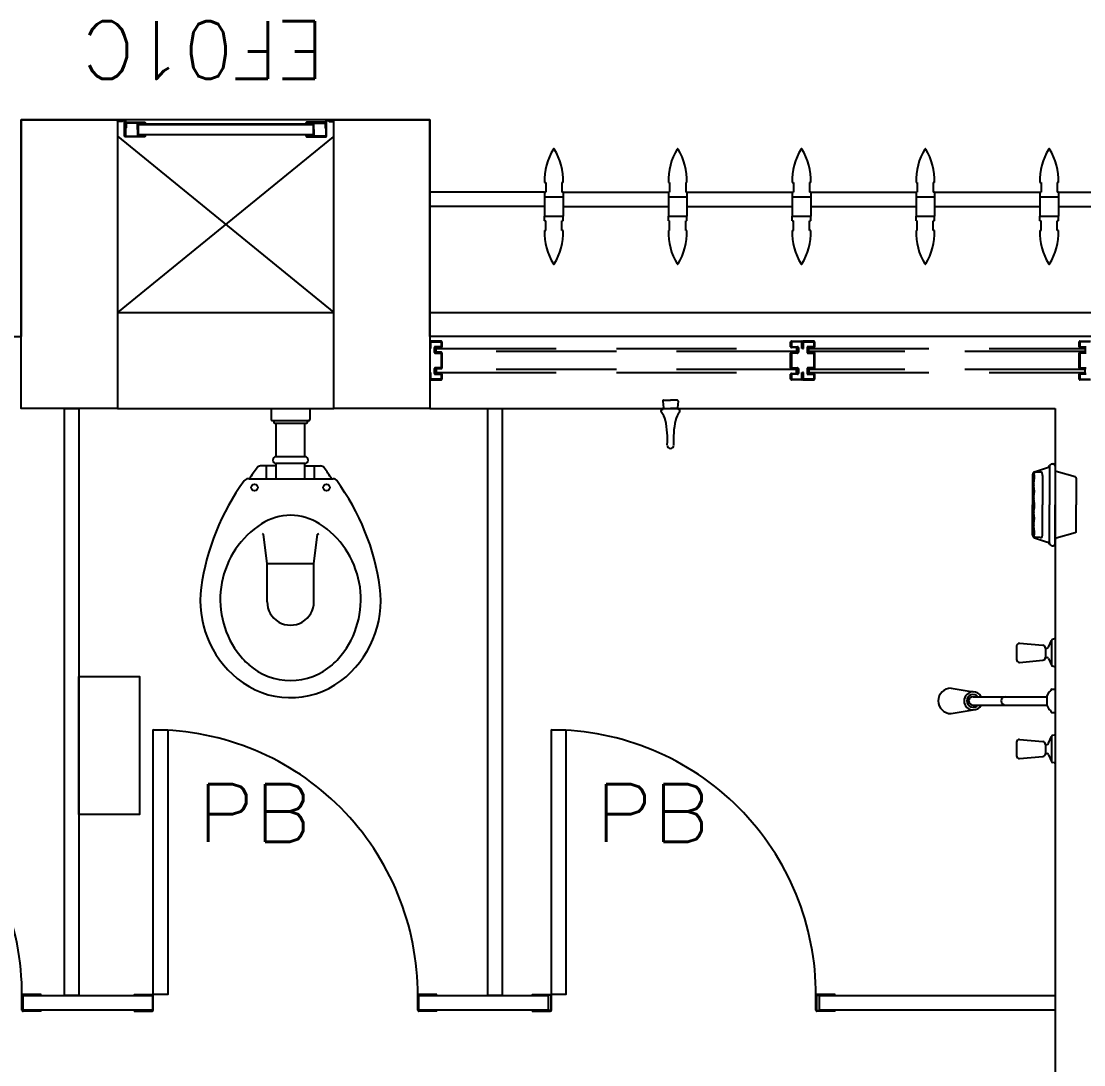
# Model space of a CAD drawing. Header units: millimetres. Extents: x 2046 to 2564, y 885 to 1120.
# Drawn here: x 2296.061 to 2298.27, y 936.339 to 938.507 of the extents above; entities that cross this region are included whole.
import ezdxf

# ---------------------------------------------------------------- set-up
doc = ezdxf.new("R2010")
doc.units = ezdxf.units.MM
doc.header["$LTSCALE"] = 10
doc.linetypes.add('HIDDEN', pattern=[0.375, 0.25, -0.125])
for name, color, linetype in [('AR-ALV', 2, 'Continuous'), ('AR-BRISES', 2, 'Continuous'), ('AR-DIVISÓRIAS', 2, 'Continuous'), ('AR-ESQ', 1, 'Continuous'), ('AR-ESTC', 3, 'Continuous'), ('AR-LOUCAS', 1, 'Continuous'), ('AR-LOUÇAS', 1, 'Continuous'), ('AR-SHAFT', 1, 'Continuous'), ('BR-PAINEL', 1, 'Continuous'), ('BR-SUPORTE', 1, 'Continuous'), ('DT-ESQ-PERFIL CADEIRA-C', 2, 'Continuous'), ('DT-ESQ-PERFIL CADEIRA-V', 1, 'Continuous'), ('DT-ESQ-VENEZIANA-C', 1, 'Continuous'), ('DT-ESQ-VENEZIANA-V', 1, 'Continuous'), ('DT-ESQ-VIDRO-PROJ', 1, 'HIDDEN'), ('DT-TXTESQ', 2, 'Continuous'), ('DT-TXTMOD', 1, 'Continuous'), ('DV- VISTA', 2, 'Continuous'), ('DV-TEXTO', 2, 'Continuous'), ('mov', 1, 'Continuous'), ('PM-TXT', 2, 'Continuous'), ('pm1', 2, 'Continuous'), ('pm2', 1, 'Continuous'), ('WC1', 1, 'Continuous'), ('WC2', 1, 'Continuous'), ('WC3', 1, 'Continuous')]:
    doc.layers.add(name, color=color, linetype=linetype)
doc.styles.add('S10', font='simplex.shx', dxfattribs={"height": 0.1})
doc.styles.add('S12', font='simplex.shx', dxfattribs={"width": 1.1, "height": 0.12})

# ---------------------------------------------------------------- blocks, each defined once
blk = doc.blocks.new('pb55-gr-01p')
at = {"layer": 'mov'}
blk.add_arc((0.0015, 0.0172), 0.55, 359.7335, 90, dxfattribs=at)
at = {"layer": 'pm1'}
blk.add_lwpolyline([(0.0315, 0.5673), (0.0315, 0.0172), (0.0015, 0.0172), (0.0015, 0.5673)], close=True, dxfattribs=at)
at = {"layer": 'pm2'}
for p, q in [((-0.0385, 0.0172), (-0.0008, 0.0172)), ((-0.0385, 0.0158), (-0.0385, 0.0172)), ((-0.0008, 0.0158), (-0.0385, 0.0158)), ((0, 0.015), (0, -0.015)), ((0.0015, -0.0152), (0.0015, 0.015)), ((0.5515, -0.0152), (0.5515, 0.015)), ((0.553, 0.015), (0.553, -0.015)), ((0.5915, 0.0172), (0.5537, 0.0172)), ((0.5537, 0.0158), (0.5915, 0.0158)), ((0.5915, 0.0158), (0.5915, 0.0172)), ((-0.001, -0.016), (-0.0385, -0.016)), ((-0.0385, -0.0175), (-0.0385, -0.016)), ((-0.0385, -0.0175), (-0.0008, -0.0175)), ((0.5915, -0.0175), (0.5537, -0.0175)), ((0.554, -0.016), (0.5915, -0.016)), ((0.5915, -0.0175), (0.5915, -0.016))]:
    blk.add_line(p, q, dxfattribs=at)
for centre, radius, start, end in [((-0.0008, 0.015), 0.00225, 0, 90), ((-0.0008, 0.015), 0.00075, 0, 90), ((0.5537, 0.015), 0.00225, 90, 180), ((0.5537, 0.015), 0.00075, 90, 180), ((-0.001, -0.015), 0.001, 270, 0), ((-0.0008, -0.0152), 0.00225, 270, 0), ((0.5537, -0.0152), 0.00225, 180, 270), ((0.554, -0.015), 0.001, 180, 270)]:
    blk.add_arc(centre, radius, start, end, dxfattribs=at)
at = {"layer": 'PM-TXT', "style": 'S12', "width": 1.1}
blk.add_attdef('PM', (0.0929, 0.3347), '', height=0.12, dxfattribs=at)
at = {"layer": 'PM-TXT', "style": 'S12', "width": 1.1, "flags": 1}
for tag, p in [('LARGURA', (0.0929, 0.1347)), ('GRANITO', (0.0929, -0.0653)), ('VISOR', (0.0929, -0.2653)), ('FERRAGEM', (0.0929, -0.4653))]:
    blk.add_attdef(tag, p, '', height=0.12, dxfattribs=at)
blk = doc.blocks.new('DV9')
at = {"layer": 'DV- VISTA'}
blk.add_lwpolyline([(0.27, -0.03), (0, -0.03), (0, 0), (0.27, 0)], close=True, dxfattribs=at)
at = {"layer": 'DV-TEXTO', "style": 'S12'}
for tag, p, flags in [('DIVISÓRIA', (0.0161, 0.0342), 2), ('TAMANHO', (0.0161, -0.1658), 3), ('ACABAMENTO', (0.0161, -0.3658), 3), ('CANTONEIRA', (0.0161, -0.5658), 3)]:
    blk.add_attdef(tag, p, '', height=0.12, dxfattribs=dict(at, flags=flags))
blk = doc.blocks.new('DV4')
at = {"layer": 'DV- VISTA'}
blk.add_lwpolyline([(0.03, 0), (0.03, -1.22), (0, -1.22), (0, 0)], close=True, dxfattribs=at)
at = {"layer": 'DV-TEXTO', "style": 'S12'}
for tag, p, flags in [('ACABAMENTO', (0.3815, -0.3084), 3), ('CANTONEIRA', (0.5815, -0.3084), 3), ('DIVISÓRIA', (-0.0185, -0.3084), 2), ('TAMANHO', (0.1815, -0.3084), 3)]:
    blk.add_attdef(tag, p, '', height=0.12, rotation=90, dxfattribs=dict(at, flags=flags))
blk = doc.blocks.new('DV2')
at = {"layer": 'DV- VISTA'}
blk.add_lwpolyline([(0.03, 0), (0.03, -0.49), (0, -0.49), (0, 0)], close=True, dxfattribs=at)
at = {"layer": 'DV-TEXTO', "style": 'S12'}
for tag, p, flags in [('ACABAMENTO', (0.5766, -0.4766), 3), ('CANTONEIRA', (0.7766, -0.4766), 3), ('DIVISÓRIA', (0.1766, -0.4766), 2), ('TAMANHO', (0.3766, -0.4766), 3)]:
    blk.add_attdef(tag, p, '', height=0.12, rotation=90, dxfattribs=dict(at, flags=flags))
blk = doc.blocks.new('EF21-P')
at = {"layer": 'DT-ESQ-VIDRO-PROJ', "ltscale": 0.1}
for points in [[(3.777, -0.1385), (3.798, -0.1385, 0.414214), (3.7985, -0.138), (3.7985, -0.1285), (3.7855, -0.1285, -0.414214)], [(3.7855, -0.1155), (3.7985, -0.1155), (3.7985, -0.0845), (3.7855, -0.0845, -0.414214)], [(3.7855, -0.0715), (3.7985, -0.0715), (3.7985, -0.062, 0.414214), (3.798, -0.0615), (3.777, -0.0615, 0.414214)], [(3.7765, -0.06), (3.7985, -0.06, -0.414214), (3.8, -0.0615), (3.8, -0.0715, -0.414214), (3.7985, -0.073), (3.7855, -0.073)], [(3.7855, -0.083), (3.7985, -0.083), (3.7985, -0.083, -0.414214), (3.8, -0.0845), (3.8, -0.1155, -0.414214), (3.7985, -0.117), (3.7985, -0.117), (3.7855, -0.117)], [(3.7855, -0.127), (3.7985, -0.127, -0.414214), (3.8, -0.1285), (3.8, -0.1385, -0.414214), (3.7985, -0.14), (3.7765, -0.14, -0.414214)]]:
    blk.add_lwpolyline(points, format="xyb", dxfattribs=at)
for points in [[(4.35, -0.1285), (4.35, -0.1385, 0.414214), (4.3515, -0.14), (4.3735, -0.14, 0.414214), (4.375, -0.1385), (4.375, -0.125), (4.3735, -0.125), (4.3735, -0.138, -0.414214), (4.373, -0.1385), (4.352, -0.1385, -0.414214), (4.3515, -0.138), (4.3515, -0.1285), (4.3645, -0.1285, 0.414214), (4.366, -0.127), (4.366, -0.117, 0.414214), (4.3645, -0.1155), (4.3515, -0.1155), (4.3515, -0.0845), (4.3645, -0.0845, 0.414214), (4.366, -0.083), (4.366, -0.073, 0.414214), (4.3645, -0.0715), (4.3515, -0.0715), (4.3515, -0.062, -0.414214), (4.352, -0.0615), (4.373, -0.0615, -0.414214), (4.3735, -0.062), (4.3735, -0.075), (4.375, -0.075), (4.375, -0.0615, 0.414214), (4.3735, -0.06), (4.3515, -0.06, 0.414214), (4.35, -0.0615), (4.35, -0.0715, 0.414214), (4.3515, -0.073), (4.3645, -0.073), (4.3645, -0.083), (4.3515, -0.083), (4.3515, -0.083, 0.414214), (4.35, -0.0845), (4.35, -0.1155, 0.414214), (4.3515, -0.117), (4.3515, -0.117), (4.3645, -0.117), (4.3645, -0.127), (4.3515, -0.127, 0.414214)], [(4.4, -0.1285), (4.4, -0.1385, -0.414214), (4.3985, -0.14), (4.3765, -0.14, -0.414214), (4.375, -0.1385), (4.375, -0.125), (4.3765, -0.125), (4.3765, -0.138, 0.414214), (4.377, -0.1385), (4.398, -0.1385, 0.414214), (4.3985, -0.138), (4.3985, -0.1285), (4.3855, -0.1285, -0.414214), (4.384, -0.127), (4.384, -0.117, -0.414214), (4.3855, -0.1155), (4.3985, -0.1155), (4.3985, -0.0845), (4.3855, -0.0845, -0.414214), (4.384, -0.083), (4.384, -0.073, -0.414214), (4.3855, -0.0715), (4.3985, -0.0715), (4.3985, -0.062, 0.414214), (4.398, -0.0615), (4.377, -0.0615, 0.414214), (4.3765, -0.062), (4.3765, -0.075), (4.375, -0.075), (4.375, -0.0615, -0.414214), (4.3765, -0.06), (4.3985, -0.06, -0.414214), (4.4, -0.0615), (4.4, -0.0715, -0.414214), (4.3985, -0.073), (4.3855, -0.073), (4.3855, -0.083), (4.3985, -0.083), (4.3985, -0.083, -0.414214), (4.4, -0.0845), (4.4, -0.1155, -0.414214), (4.3985, -0.117), (4.3985, -0.117), (4.3855, -0.117), (4.3855, -0.127), (4.3985, -0.127, -0.414214)], [(5.125, -0.1285), (5.125, -0.1385, 0.414214), (5.1265, -0.14), (5.1485, -0.14, 0.414214), (5.15, -0.1385), (5.15, -0.125), (5.1485, -0.125), (5.1485, -0.138, -0.414214), (5.148, -0.1385), (5.127, -0.1385, -0.414214), (5.1265, -0.138), (5.1265, -0.1285), (5.1395, -0.1285, 0.414214), (5.141, -0.127), (5.141, -0.117, 0.414214), (5.1395, -0.1155), (5.1265, -0.1155), (5.1265, -0.0845), (5.1395, -0.0845, 0.414214), (5.141, -0.083), (5.141, -0.073, 0.414214), (5.1395, -0.0715), (5.1265, -0.0715), (5.1265, -0.062, -0.414214), (5.127, -0.0615), (5.148, -0.0615, -0.414214), (5.1485, -0.062), (5.1485, -0.075), (5.15, -0.075), (5.15, -0.0615, 0.414214), (5.1485, -0.06), (5.1265, -0.06, 0.414214), (5.125, -0.0615), (5.125, -0.0715, 0.414214), (5.1265, -0.073), (5.1395, -0.073), (5.1395, -0.083), (5.1265, -0.083), (5.1265, -0.083, 0.414214), (5.125, -0.0845), (5.125, -0.1155, 0.414214), (5.1265, -0.117), (5.1265, -0.117), (5.1395, -0.117), (5.1395, -0.127), (5.1265, -0.127, 0.414214)]]:
    blk.add_lwpolyline(points, format="xyb", close=True, dxfattribs=at)
for points in [[(4.3625, -0.081), (4.3625, -0.075), (3.7875, -0.075), (3.7875, -0.081)], [(5.1375, -0.081), (5.1375, -0.075), (4.3875, -0.075), (4.3875, -0.081)], [(4.3625, -0.119), (4.3625, -0.125), (3.7875, -0.125), (3.7875, -0.119)], [(5.1375, -0.119), (5.1375, -0.125), (4.3875, -0.125), (4.3875, -0.119)]]:
    blk.add_lwpolyline(points, close=True, dxfattribs=at)
at = {"layer": 'DT-TXTMOD', "ltscale": 0.1, "style": 'S10', "flags": 3}
for tag, p in [('M01', (0.025, -0.28)), ('M02', (0.3253, -0.28)), ('M03', (0.627, -0.28)), ('M04', (0.9288, -0.28)), ('M05', (1.2306, -0.28)), ('M06', (1.5323, -0.28)), ('M07', (1.8341, -0.28)), ('M08', (2.1359, -0.28)), ('M09', (2.4376, -0.28)), ('M10', (2.7394, -0.28)), ('M11', (3.0412, -0.28)), ('M12', (3.3429, -0.28)), ('M13', (3.6447, -0.28)), ('M14', (3.9464, -0.28)), ('M15', (4.2482, -0.28)), ('M16', (4.55, -0.28)), ('M17', (4.8517, -0.28))]:
    blk.add_attdef(tag, p, '', height=0.1, dxfattribs=at)
blk = doc.blocks.new('BR-MODULO8')
at = {"layer": 'BR-PAINEL'}
for p, q in [((-4.9117, 0.27), (-4.9092, 0.27)), ((-4.9092, 0.27), (-4.9092, 0.25)), ((-4.8758, 0.27), (-4.8758, 0.25)), ((-4.8733, 0.27), (-4.8758, 0.27)), ((-4.6542, 0.27), (-4.6517, 0.27)), ((-4.6517, 0.27), (-4.6517, 0.25)), ((-4.6183, 0.27), (-4.6183, 0.25)), ((-4.6158, 0.27), (-4.6183, 0.27)), ((-4.3967, 0.27), (-4.3942, 0.27)), ((-4.3942, 0.27), (-4.3942, 0.25)), ((-4.3608, 0.27), (-4.3608, 0.25)), ((-4.3583, 0.27), (-4.3608, 0.27)), ((-4.1392, 0.27), (-4.1367, 0.27)), ((-4.1367, 0.27), (-4.1367, 0.25)), ((-4.1033, 0.27), (-4.1033, 0.25)), ((-4.1008, 0.27), (-4.1033, 0.27)), ((-3.8817, 0.27), (-3.8792, 0.27)), ((-3.8792, 0.27), (-3.8792, 0.25)), ((-3.8458, 0.27), (-3.8458, 0.25)), ((-3.8433, 0.27), (-3.8458, 0.27)), ((-4.9117, 0.25), (-4.9117, 0.24)), ((-4.9117, 0.25), (-4.9092, 0.25)), ((-4.8733, 0.25), (-4.8758, 0.25)), ((-4.8733, 0.25), (-4.8733, 0.24)), ((-4.6542, 0.25), (-4.6542, 0.24)), ((-4.6542, 0.25), (-4.6517, 0.25)), ((-4.6158, 0.25), (-4.6183, 0.25)), ((-4.6158, 0.25), (-4.6158, 0.24)), ((-4.3967, 0.25), (-4.3967, 0.24)), ((-4.3967, 0.25), (-4.3942, 0.25)), ((-4.3583, 0.25), (-4.3608, 0.25)), ((-4.3583, 0.25), (-4.3583, 0.24)), ((-4.1392, 0.25), (-4.1392, 0.24)), ((-4.1392, 0.25), (-4.1367, 0.25)), ((-4.1008, 0.25), (-4.1033, 0.25)), ((-4.1008, 0.25), (-4.1008, 0.24)), ((-3.8817, 0.25), (-3.8817, 0.24)), ((-3.8817, 0.25), (-3.8792, 0.25)), ((-3.8433, 0.25), (-3.8458, 0.25)), ((-3.8433, 0.25), (-3.8433, 0.24)), ((-4.9117, 0.24), (-4.8733, 0.24)), ((-4.9117, 0.24), (-4.9117, 0.2)), ((-4.8733, 0.24), (-4.8733, 0.2)), ((-4.6542, 0.24), (-4.6158, 0.24)), ((-4.6542, 0.24), (-4.6542, 0.2)), ((-4.6158, 0.24), (-4.6158, 0.2)), ((-4.3967, 0.24), (-4.3583, 0.24)), ((-4.3967, 0.24), (-4.3967, 0.2)), ((-4.3583, 0.24), (-4.3583, 0.2)), ((-4.1392, 0.24), (-4.1008, 0.24)), ((-4.1392, 0.24), (-4.1392, 0.2)), ((-4.1008, 0.24), (-4.1008, 0.2)), ((-3.8817, 0.24), (-3.8433, 0.24)), ((-3.8817, 0.24), (-3.8817, 0.2)), ((-3.8433, 0.24), (-3.8433, 0.2)), ((-4.9117, 0.2), (-4.8733, 0.2)), ((-4.9117, 0.19), (-4.9117, 0.2)), ((-4.8733, 0.19), (-4.8733, 0.2)), ((-4.6542, 0.2), (-4.6158, 0.2)), ((-4.6542, 0.19), (-4.6542, 0.2)), ((-4.6158, 0.19), (-4.6158, 0.2)), ((-4.3967, 0.2), (-4.3583, 0.2)), ((-4.3967, 0.19), (-4.3967, 0.2)), ((-4.3583, 0.19), (-4.3583, 0.2)), ((-4.1392, 0.2), (-4.1008, 0.2)), ((-4.1392, 0.19), (-4.1392, 0.2)), ((-4.1008, 0.19), (-4.1008, 0.2)), ((-3.8817, 0.2), (-3.8433, 0.2)), ((-3.8817, 0.19), (-3.8817, 0.2)), ((-3.8433, 0.19), (-3.8433, 0.2)), ((-4.9117, 0.19), (-4.9092, 0.19)), ((-4.9092, 0.17), (-4.9092, 0.19)), ((-4.8733, 0.19), (-4.8758, 0.19)), ((-4.8758, 0.17), (-4.8758, 0.19)), ((-4.6542, 0.19), (-4.6517, 0.19)), ((-4.6517, 0.17), (-4.6517, 0.19)), ((-4.6158, 0.19), (-4.6183, 0.19)), ((-4.6183, 0.17), (-4.6183, 0.19)), ((-4.3967, 0.19), (-4.3942, 0.19)), ((-4.3942, 0.17), (-4.3942, 0.19)), ((-4.3583, 0.19), (-4.3608, 0.19)), ((-4.3608, 0.17), (-4.3608, 0.19)), ((-4.1392, 0.19), (-4.1367, 0.19)), ((-4.1367, 0.17), (-4.1367, 0.19)), ((-4.1008, 0.19), (-4.1033, 0.19)), ((-4.1033, 0.17), (-4.1033, 0.19)), ((-3.8817, 0.19), (-3.8792, 0.19)), ((-3.8792, 0.17), (-3.8792, 0.19)), ((-3.8433, 0.19), (-3.8458, 0.19)), ((-3.8458, 0.17), (-3.8458, 0.19)), ((-4.9117, 0.17), (-4.9092, 0.17)), ((-4.8733, 0.17), (-4.8758, 0.17)), ((-4.6542, 0.17), (-4.6517, 0.17)), ((-4.6158, 0.17), (-4.6183, 0.17)), ((-4.3967, 0.17), (-4.3942, 0.17)), ((-4.3583, 0.17), (-4.3608, 0.17)), ((-4.1392, 0.17), (-4.1367, 0.17)), ((-4.1008, 0.17), (-4.1033, 0.17)), ((-3.8817, 0.17), (-3.8792, 0.17)), ((-3.8433, 0.17), (-3.8458, 0.17))]:
    blk.add_line(p, q, dxfattribs=at)
for centre, radius, start, end in [((-4.7867, 0.2739), 0.1251, 148.4721, 181.772), ((-4.8925, 0.3387), 0.001, 37.1012, 142.8988), ((-4.9983, 0.2739), 0.1251, 358.228, 31.5279), ((-4.5292, 0.2739), 0.1251, 148.4721, 181.772), ((-4.635, 0.3387), 0.001, 37.1012, 142.8988), ((-4.7408, 0.2739), 0.1251, 358.228, 31.5279), ((-4.2717, 0.2739), 0.1251, 148.4721, 181.772), ((-4.3775, 0.3387), 0.001, 37.1012, 142.8988), ((-4.4833, 0.2739), 0.1251, 358.228, 31.5279), ((-4.0142, 0.2739), 0.1251, 148.4721, 181.772), ((-4.12, 0.3387), 0.001, 37.1012, 142.8988), ((-4.2258, 0.2739), 0.1251, 358.228, 31.5279), ((-3.7567, 0.2739), 0.1251, 148.4721, 181.772), ((-3.8625, 0.3387), 0.001, 37.1012, 142.8988), ((-3.9683, 0.2739), 0.1251, 358.228, 31.5279), ((-4.7867, 0.1661), 0.1251, 178.228, 211.5279), ((-4.9983, 0.1661), 0.1251, 328.4721, 1.772), ((-4.5292, 0.1661), 0.1251, 178.228, 211.5279), ((-4.7408, 0.1661), 0.1251, 328.4721, 1.772), ((-4.2717, 0.1661), 0.1251, 178.228, 211.5279), ((-4.4833, 0.1661), 0.1251, 328.4721, 1.772), ((-4.0142, 0.1661), 0.1251, 178.228, 211.5279), ((-4.2258, 0.1661), 0.1251, 328.4721, 1.772), ((-3.7567, 0.1661), 0.1251, 178.228, 211.5279), ((-3.9683, 0.1661), 0.1251, 328.4721, 1.772), ((-4.8925, 0.1013), 0.001, 217.1012, 322.8988), ((-4.635, 0.1013), 0.001, 217.1012, 322.8988), ((-4.3775, 0.1013), 0.001, 217.1012, 322.8988), ((-4.12, 0.1013), 0.001, 217.1012, 322.8988), ((-3.8625, 0.1013), 0.001, 217.1012, 322.8988)]:
    blk.add_arc(centre, radius, start, end, dxfattribs=at)
at = {"layer": 'BR-SUPORTE'}
for p, q in [((-4.9117, 0.25), (-5.15, 0.25)), ((-4.8733, 0.25), (-4.6517, 0.25)), ((-4.6158, 0.25), (-4.3942, 0.25)), ((-4.3583, 0.25), (-4.1367, 0.25)), ((-4.1008, 0.25), (-3.8792, 0.25)), ((-3.8433, 0.25), (-3.6217, 0.25)), ((-4.9117, 0.22), (-5.15, 0.22)), ((-4.8733, 0.22), (-4.6542, 0.22)), ((-4.6158, 0.22), (-4.3967, 0.22)), ((-4.3583, 0.22), (-4.1392, 0.22)), ((-4.1008, 0.22), (-3.8817, 0.22)), ((-3.8433, 0.22), (-3.6242, 0.22))]:
    blk.add_line(p, q, dxfattribs=at)
blk = doc.blocks.new('BACI-01P')
at = {"layer": 'WC1'}
for p, q in [((0.146, 0.0857), (0.146, 0.0887)), ((0.1191, 0.03), (0.1191, 0.0624)), ((0.1191, 0.03), (0.1139, 0.03)), ((0.1139, 0.0298), (0.1139, -0.0298)), ((0.1191, -0.03), (0.1139, -0.03)), ((0.1191, -0.03), (0.1191, -0.0624)), ((0.146, -0.0857), (0.146, -0.0887))]:
    blk.add_line(p, q, dxfattribs=at)
for centre, radius, start, end in [((0.4364, -0.2936), 0.4837, 97.6805, 126.3454), ((0.3996, -0.0205), 0.2081, 36.8881, 97.6805), ((0.1551, 0.0887), 0.00909, 126.3358, 180), ((0.4268, 0), 0.174, 320.4767, 36.8881), ((0.1282, 0.0624), 0.00909, 126.1604, 180), ((0.4044, -0.3155), 0.4771, 122.7818, 126.1604), ((0.1282, -0.0624), 0.00909, 180, 233.8396), ((0.4044, 0.3155), 0.4771, 233.8396, 237.2182), ((0.1551, -0.0887), 0.00909, 180, 238.9825), ((0.4364, 0.2936), 0.4837, 233.7577, 262.3195), ((0.3996, 0.0205), 0.2081, 262.3195, 320.8979)]:
    blk.add_arc(centre, radius, start, end, dxfattribs=at)
at = {"layer": 'WC2'}
for p, q in [((0.146, -0.0857), (0.146, 0.0857)), ((0, 0.04), (0.023, 0.04)), ((0.025, 0.035), (0.025, 0.038)), ((0.025, -0.035), (0.025, 0.035)), ((0.025, 0.035), (0.028, 0.035)), ((0.03, -0.033), (0.03, 0.033)), ((0.1, 0.03), (0.03, 0.03)), ((0.1, 0.0298), (0.1, -0.0298)), ((0, -0.04), (0.023, -0.04)), ((0.025, -0.038), (0.025, -0.035)), ((0.025, -0.035), (0.028, -0.035)), ((0.1, -0.03), (0.03, -0.03))]:
    blk.add_line(p, q, dxfattribs=at)
for centre, radius, start, end in [((0.3966, -0.0404), 0.1866, 54.2515, 147.3201), ((0.4126, -0.0182), 0.1592, 41.3299, 54.2515), ((0.4333, 0), 0.1317, 0, 41.3299), ((0.3335, 0), 0.1117, 147.3201, 180), ((0.023, 0.038), 0.002, 0, 90), ((0.028, 0.033), 0.002, 0, 90), ((0.107, 0.0298), 0.00697, 0, 180), ((0.3335, 0), 0.1117, 180, 212.6799), ((0.4333, 0), 0.1317, 318.6701, 0), ((0.023, -0.038), 0.002, 270, 0), ((0.028, -0.033), 0.002, 270, 0), ((0.107, -0.0298), 0.00697, 180, 0), ((0.3966, 0.0404), 0.1866, 212.6799, 305.7485), ((0.4126, 0.0182), 0.1592, 305.7485, 318.6701)]:
    blk.add_arc(centre, radius, start, end, dxfattribs=at)
at = {"layer": 'WC3'}
for p, q in [((0.146, 0.0497), (0.1191, 0.0497)), ((0.261, 0.0562), (0.2593, 0.0585)), ((0.3229, 0.0486), (0.261, 0.0562)), ((0.3229, 0.0486), (0.3229, -0.0486)), ((0.4015, 0.0486), (0.3229, 0.0486)), ((0.146, 0.03), (0.1191, 0.03)), ((0.146, -0.03), (0.1191, -0.03)), ((0.146, -0.0497), (0.1191, -0.0497)), ((0.261, -0.0562), (0.2593, -0.0585)), ((0.3229, -0.0486), (0.261, -0.0562)), ((0.4015, -0.0486), (0.3229, -0.0486))]:
    blk.add_line(p, q, dxfattribs=at)
for centre in [(0.1641, 0.075), (0.1641, -0.075)]:
    blk.add_circle(centre, 0.00682, dxfattribs=at)
blk.add_arc((0.4015, 0), 0.0486, 270, 90, dxfattribs=at)
blk = doc.blocks.new('EF01C-P')
at = {"layer": 'DT-ESQ-PERFIL CADEIRA-C', "ltscale": 0.1}
for points in [[(0.01, 0.0015), (0.01, 0.003), (0.0015, 0.003, 1), (0.0015, 0), (0.015, 0, 0.414214), (0.0165, 0.0015), (0.0165, 0.0335), (0.043, 0.0335)], [(0.043, 0.0065), (0.018, 0.0065), (0.018, 0.0165), (0.0165, 0.0165), (0.0165, 0.0065, 0.414214), (0.018, 0.005), (0.043, 0.005), (0.0565, 0.005, 1), (0.0565, 0.008), (0.043, 0.008), (0.043, 0.02), (0.043, 0.032), (0.0565, 0.032, 1), (0.0565, 0.035), (0.043, 0.035), (0.0165, 0.035, 0.414214), (0.015, 0.0335), (0.015, 0.0015), (0.0015, 0.0015)], [(0.0415, 0.02), (0.0415, 0.032, -0.414214), (0.043, 0.0335), (0.0565, 0.0335)], [(0.407, 0.0065), (0.432, 0.0065), (0.432, 0.0165), (0.4335, 0.0165), (0.4335, 0.0065, -0.414214), (0.432, 0.005), (0.407, 0.005), (0.3935, 0.005, -1), (0.3935, 0.008), (0.407, 0.008), (0.407, 0.02), (0.407, 0.032), (0.3935, 0.032, -1), (0.3935, 0.035), (0.407, 0.035), (0.4335, 0.035, -0.414214), (0.435, 0.0335), (0.435, 0.0015), (0.4485, 0.0015)], [(0.4085, 0.02), (0.4085, 0.032, 0.414214), (0.407, 0.0335), (0.3935, 0.0335)], [(0.44, 0.0015), (0.44, 0.003), (0.4485, 0.003, -1), (0.4485, 0), (0.435, 0, -0.414214), (0.4335, 0.0015), (0.4335, 0.0335), (0.407, 0.0335)], [(0.0415, 0.02), (0.0415, 0.008, 0.414214), (0.043, 0.0065), (0.0565, 0.0065)], [(0.4085, 0.02), (0.4085, 0.008, -0.414214), (0.407, 0.0065), (0.3935, 0.0065)]]:
    blk.add_lwpolyline(points, format="xyb", dxfattribs=at)
at = {"layer": 'DT-ESQ-PERFIL CADEIRA-V', "ltscale": 0.1}
blk.add_line((0.015, 0), (0.435, 0), dxfattribs=at)
at = {"layer": 'DT-ESQ-VENEZIANA-C', "ltscale": 0.1}
for p, q in [((0.043, 0.0105), (0.407, 0.0105)), ((0.043, 0.009), (0.407, 0.009))]:
    blk.add_line(p, q, dxfattribs=at)
at = {"layer": 'DT-ESQ-VENEZIANA-V', "ltscale": 0.1}
blk.add_line((0.043, 0.031), (0.407, 0.031), dxfattribs=at)
at = {"layer": 'DT-TXTESQ', "ltscale": 0.1, "style": 'S12'}
blk.add_text('EF01C', height=0.12, dxfattribs=at).set_placement((0.0192, -0.205))
at = {"layer": 'DT-TXTMOD', "ltscale": 0.1, "style": 'S10', "flags": 3}
blk.add_attdef('EF01C', (0.0208, -0.14), '', height=0.1, dxfattribs=at)
blk = doc.blocks.new('CABD-01p')
at = {"layer": 'WC1', "linetype": 'Continuous', "ltscale": 2.5}
for p, q in [((-0.016, 0.0155), (-0.0146, 0.0017)), ((-0.0149, 0), (0, 0)), ((-0.0142, 0.0175), (0, 0.0175)), ((0.0142, 0.0175), (0, 0.0175)), ((0.0149, 0), (0, 0)), ((0.016, 0.0155), (0.0146, 0.0017)), ((-0.0186, -0.0025), (-0.0159, -0.0009)), ((0.0186, -0.0025), (0.0159, -0.0009))]:
    blk.add_line(p, q, dxfattribs=at)
for centre, radius, start, end in [((-0.0142, 0.0157), 0.0018, 91.2466, 185.8606), ((-0.0173, 0.0014), 0.00271, 301.0917, 5.6913), ((0.0142, 0.0157), 0.0018, 354.1394, 88.7534), ((0.0173, 0.0014), 0.0027, 174.0971, 238.7968), ((-0.0172, -0.0049), 0.0027, 121.1387, 218.6898), ((-0.0544, -0.0346), 0.0449, 12.3103, 38.6321), ((0.0544, -0.0346), 0.0449, 141.3679, 167.6897), ((0.0172, -0.0049), 0.0027, 321.3102, 58.8613), ((-0.1863, -0.0635), 0.18, 356.1294, 12.3598), ((0.1863, -0.0635), 0.18, 167.6402, 183.8706), ((0, -0.0762), 0.00675, 176.1474, 269.4678), ((0, -0.0762), 0.00675, 270.5322, 3.8526)]:
    blk.add_arc(centre, radius, start, end, dxfattribs=at)
blk = doc.blocks.new('SBNT-01p')
at = {"layer": 'WC1', "linetype": 'Continuous', "ltscale": 2.5}
for p, q in [((-0.0581, 0.0418), (-0.0694, 0.0022)), ((-0.0552, 0.044), (0, 0.044)), ((0.0552, 0.044), (0, 0.044)), ((0.0581, 0.0418), (0.0694, 0.0022)), ((-0.0851, -0.006), (-0.0851, -0.004)), ((-0.0811, 0), (-0.0723, 0)), ((-0.0791, -0.012), (0, -0.012)), ((-0.0684, -0.043), (-0.0777, -0.016)), ((-0.0723, 0), (0, 0)), ((0.0723, 0), (0, 0)), ((0.0791, -0.012), (0, -0.012)), ((0.0684, -0.043), (0.0777, -0.016)), ((0.0811, 0), (0.0723, 0)), ((0.0851, -0.006), (0.0851, -0.004)), ((-0.0682, -0.0311), (-0.0674, -0.0415)), ((-0.0607, -0.026), (0, -0.026)), ((0.0607, -0.026), (0, -0.026)), ((0.0682, -0.0311), (0.0674, -0.0415)), ((-0.0628, -0.047), (0, -0.047)), ((0.0628, -0.047), (0, -0.047))]:
    blk.add_line(p, q, dxfattribs=at)
for centre, radius, start, end in [((-0.0552, 0.041), 0.00301, 90.1551, 164.1481), ((0.0552, 0.041), 0.00301, 15.8018, 89.8435), ((-0.081, -0.004), 0.00401, 90.1428, 180), ((-0.0723, 0.003), 0.00299, 269.9005, 344.0925), ((0.0723, 0.003), 0.003, 195.9572, 270.1008), ((-0.0791, -0.006), 0.006, 178.1828, 270.0649), ((-0.0853, -0.0186), 0.008, 19.0332, 63.6886), ((0.0853, -0.0186), 0.008, 116.3192, 161.0393), ((0.0791, -0.006), 0.006, 269.9351, 1.8172), ((0.081, -0.004), 0.00401, 360, 89.8536), ((-0.0628, -0.041), 0.00599, 198.9151, 270.0458), ((-0.0642, -0.0307), 0.004, 111.8465, 186.4416), ((-0.0614, -0.041), 0.006, 184.2344, 269.98), ((-0.0607, -0.0395), 0.0135, 90.138, 111.9015), ((0.0607, -0.0395), 0.0135, 68.2235, 89.9698), ((0.0614, -0.041), 0.006, 270.0199, 355.7005), ((0.0628, -0.041), 0.00599, 269.9505, 341.0588), ((0.0642, -0.0307), 0.004, 353.5122, 68.1432)]:
    blk.add_arc(centre, radius, start, end, dxfattribs=at)
at = {"layer": 'WC2', "linetype": 'Continuous', "ltscale": 2.5}
for centre, radius, start, end in [((-0.056, -0.093), 0.05, 76.4972, 101.9921), ((-0.028, -0.093), 0.05, 76.4973, 103.482), ((0.0001, -0.0935), 0.0506, 90.1604, 103.5085), ((-0.0001, -0.0935), 0.0506, 76.5339, 89.8802), ((0.028, -0.093), 0.05, 76.4973, 103.482), ((0.056, -0.0931), 0.0501, 77.876, 103.4612), ((-0.042, -0.0348), 0.00987, 256.368, 283.7343), ((-0.014, -0.0348), 0.00987, 256.368, 283.7343), ((0.014, -0.0348), 0.00987, 256.368, 283.7343), ((0.042, -0.0348), 0.00987, 256.368, 283.7343)]:
    blk.add_arc(centre, radius, start, end, dxfattribs=at)
blk = doc.blocks.new('PPLR-01p')
at = {"layer": 'WC1'}
blk.add_lwpolyline([(-0.1435, 0.126), (0.1435, 0.126), (0.1435, 0), (-0.1435, 0), (-0.1435, 0.126)], dxfattribs=at)
blk = doc.blocks.new('CHVR-01P')
at = {"layer": 'WC1'}
for p, q in [((-0.08, 0.114), (-0.08, 0.086)), ((-0.074, 0.12), (-0.0254, 0.1155)), ((-0.0139, 0.1119), (-0.0077, 0.1257)), ((-0.0015, 0.129), (-0.0052, 0.1279)), ((-0.02, 0.1096), (-0.0176, 0.1096)), ((-0.02, 0.0904), (-0.0176, 0.0904)), ((-0.074, 0.08), (-0.0254, 0.0845)), ((-0.0139, 0.0881), (-0.0077, 0.0743)), ((-0.0015, 0.071), (-0.0052, 0.0721)), ((-0.2165, 0.0264), (-0.1704, 0.0189)), ((-0.0088, 0.0222), (-0.0088, 0.0206)), ((-0.0068, 0.0242), (0, 0.0242)), ((-0.1704, 0.0088), (-0.1537, 0.0088)), ((-0.1537, 0.0088), (-0.0176, 0.0088)), ((-0.0176, 0.0088), (-0.0133, 0.0174)), ((-0.0131, 0.0178), (-0.0132, 0.0176)), ((-0.0126, 0.0182), (-0.0088, 0.0206)), ((-0.2165, -0.0264), (-0.1704, -0.0189)), ((-0.1704, -0.0088), (-0.1537, -0.0088)), ((-0.1537, -0.0088), (-0.0176, -0.0088)), ((-0.0176, -0.0088), (-0.0133, -0.0174)), ((-0.0131, -0.0178), (-0.0132, -0.0176)), ((-0.0126, -0.0182), (-0.0088, -0.0206)), ((-0.0088, -0.0206), (-0.0088, -0.0222)), ((-0.0068, -0.0242), (0, -0.0242)), ((-0.08, -0.086), (-0.08, -0.114)), ((-0.074, -0.08), (-0.0254, -0.0845)), ((-0.0139, -0.0881), (-0.0077, -0.0743)), ((-0.0015, -0.071), (-0.0052, -0.0721)), ((-0.02, -0.0904), (-0.0176, -0.0904)), ((-0.02, -0.1096), (-0.0176, -0.1096)), ((-0.074, -0.12), (-0.0254, -0.1155)), ((-0.0139, -0.1119), (-0.0077, -0.1257)), ((-0.0015, -0.129), (-0.0052, -0.1279))]:
    blk.add_line(p, q, dxfattribs=at)
for centre, radius, start, end in [((-0.074, 0.114), 0.006, 90, 180), ((-0.026, 0.1096), 0.006, 0, 84.4007), ((-0.0176, 0.1136), 0.004, 270, 335.6127), ((-0.004, 0.1241), 0.004, 107.5303, 155.6127), ((-0.001, 0.1282), 0.001, 0, 122.0054), ((-0.026, 0.0904), 0.006, 275.5993, 0), ((-0.0176, 0.0864), 0.004, 24.3873, 90), ((-0.074, 0.086), 0.006, 180, 270), ((-0.004, 0.0759), 0.004, 204.3873, 252.4697), ((-0.001, 0.0718), 0.001, 237.9946, 0), ((0, 0.07), 0.000002, 180, 270), ((-0.2165, 0), 0.0264, 90, 270), ((-0.0068, 0.0222), 0.002, 90, 180), ((-0.1704, 0), 0.0189, 90, 270), ((-0.1704, 0), 0.0088, 90, 270), ((-0.1704, 0), 0.0189, 27.7177, 90), ((-0.0115, 0.0165), 0.002, 122.7806, 153.4349), ((-0.1704, 0), 0.0189, 270, 332.2823), ((-0.0115, -0.0165), 0.002, 206.5651, 237.2194), ((-0.0068, -0.0222), 0.002, 180, 270), ((-0.074, -0.086), 0.006, 90, 180), ((-0.026, -0.0904), 0.006, 0, 84.4007), ((-0.0176, -0.0864), 0.004, 270, 335.6127), ((-0.004, -0.0759), 0.004, 107.5303, 155.6127), ((-0.001, -0.0718), 0.001, 0, 122.0054), ((-0.026, -0.1096), 0.006, 275.5993, 0), ((-0.0176, -0.1136), 0.004, 24.3873, 90), ((-0.074, -0.114), 0.006, 180, 270), ((-0.004, -0.1241), 0.004, 204.3873, 252.4697), ((-0.001, -0.1282), 0.001, 237.9946, 0), ((0, -0.13), 0.000002, 180, 270)]:
    blk.add_arc(centre, radius, start, end, dxfattribs=at)
at = {"layer": 'WC2'}
for p, q in [((-0.0077, 0.1257), (-0.0077, 0.0743)), ((-0.02, 0.1096), (-0.02, 0.0904)), ((-0.0176, 0.0088), (-0.0176, -0.0088)), ((-0.0077, -0.0743), (-0.0077, -0.1257)), ((-0.02, -0.0904), (-0.02, -0.1096))]:
    blk.add_line(p, q, dxfattribs=at)
for centre, radius, start, end in [((-0.1704, 0), 0.0132, 41.8103, 318.1897), ((-0.1031, 0), 0.0088, 90, 270)]:
    blk.add_arc(centre, radius, start, end, dxfattribs=at)

msp = doc.modelspace()

# ---------------------------------------------------------------- linework, layer by layer
at = {"layer": 'AR-ALV'}
for p, q in [((2296.9109, 938.3024), (2296.0609, 938.3024)), ((2296.0609, 938.3024), (2296.0609, 937.8524)), ((2296.9109, 938.3024), (2296.0609, 938.3024)), ((2296.0609, 938.3024), (2296.0609, 937.8524)), ((2296.9109, 938.3024), (2296.0609, 938.3024)), ((2296.9109, 937.8524), (2296.9109, 938.3024)), ((2296.9109, 937.8524), (2296.9109, 938.3024)), ((2296.9109, 937.8524), (2296.9109, 938.3024)), ((2296.2609, 937.9024), (2296.7109, 937.9024)), ((2296.9109, 937.9024), (2298.2859, 937.9024)), ((2290.9109, 937.8524), (2296.0609, 937.8524)), ((2298.6161, 937.8524), (2296.9109, 937.8524)), ((2298.616, 937.8524), (2296.9109, 937.8524)), ((2298.616, 937.8524), (2296.9109, 937.8524)), ((2296.2609, 937.7024), (2296.7109, 937.7024)), ((2296.9109, 937.7024), (2298.2109, 937.7024)), ((2298.2109, 937.7024), (2298.2109, 934.2524))]:
    msp.add_line(p, q, dxfattribs=at)
at = {"layer": 'AR-ESTC'}
for points in [[(2296.2609, 937.7024), (2296.0609, 937.7024), (2296.0609, 938.3024), (2296.2609, 938.3024)], [(2296.9109, 937.7024), (2296.7109, 937.7024), (2296.7109, 938.3024), (2296.9109, 938.3024)]]:
    msp.add_lwpolyline(points, close=True, dxfattribs=at)
at = {"layer": 'AR-SHAFT'}
for p, q in [((2296.2609, 938.2689), (2296.7109, 937.9024)), ((2296.7094, 938.2674), (2296.2609, 937.9024))]:
    msp.add_line(p, q, dxfattribs=at)

# ---------------------------------------------------------------- block references
at = {"layer": 'AR-BRISES'}
msp.add_blockref('BR-MODULO8', (2302.0609, 937.9024), dxfattribs=at)
at = {"layer": 'AR-DIVISÓRIAS'}
for name, p in [('DV4', (2296.1509, 937.7024)), ('DV4', (2297.0309, 937.7024)), ('DV9', (2296.0639, 936.4824)), ('DV9', (2296.8869, 936.4824))]:
    msp.add_blockref(name, p, dxfattribs=at)
at = {"layer": 'AR-DIVISÓRIAS', "rotation": 359.9999999981631}
for p in [(2295.5109, 936.4674), (2296.3339, 936.4674), (2297.1619, 936.4674)]:
    msp.add_blockref('pb55-gr-01p', p, dxfattribs=at).add_auto_attribs({'PM': 'PB'})
at = {"layer": 'AR-DIVISÓRIAS', "rotation": 270}
msp.add_blockref('DV2', (2298.2109, 936.4824), dxfattribs=at)
at = {"layer": 'AR-ESQ', "rotation": 180}
for name, p in [('EF01C-P', (2296.7109, 938.3024)), ('EF21-P', (2302.0609, 937.7024))]:
    msp.add_blockref(name, p, dxfattribs=at)
at = {"layer": 'AR-LOUCAS'}
msp.add_blockref('CABD-01p', (2297.4109, 937.7024), dxfattribs=at)
for name, p, rotation in [('SBNT-01p', (2298.2109, 937.5024), 270), ('PPLR-01p', (2296.3069, 937.0024), 90)]:
    msp.add_blockref(name, p, dxfattribs=dict(at, rotation=rotation))
at = {"layer": 'AR-LOUÇAS'}
for name, p, rotation in [('BACI-01P', (2296.6209, 937.7024), 270), ('CHVR-01P', (2298.2109, 937.0949), 2.893679844747986e-07)]:
    msp.add_blockref(name, p, dxfattribs=dict(at, rotation=rotation))

doc.saveas('drawing.dxf')
